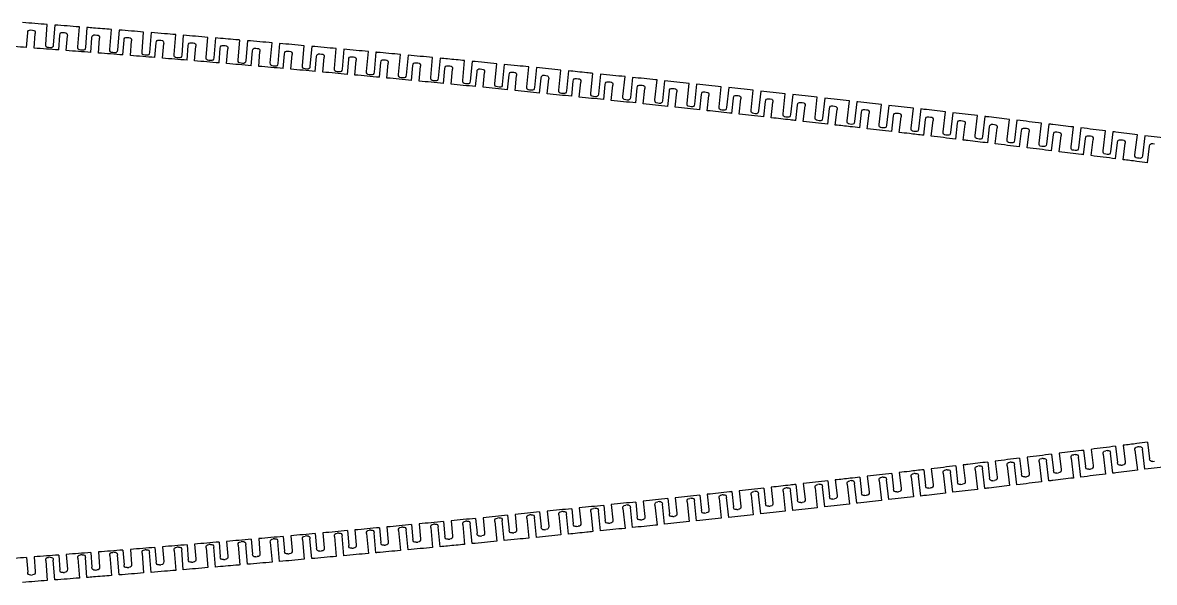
# Model space of a CAD drawing. Header units: millimetres. Extents: x 0 to 150, y -25 to 11.
# Drawn here: x 75.02 to 112.4, y -9.25 to 9.25 of the extents above; entities that cross this region are included whole.
import ezdxf

# ---------------------------------------------------------------- set-up
doc = ezdxf.new("R2010")
doc.units = ezdxf.units.MM

msp = doc.modelspace()

# ---------------------------------------------------------------- linework, layer by layer
at = {"color": 7, "linetype": 'Continuous', "lineweight": 25}
for p, q in [((75.292, 9.006), (75.342, 9.002)), ((75.781, 8.531), (75.831, 9.188)), ((76.08, 9.169), (76.031, 8.512)), ((76.842, 8.449), (76.892, 9.107)), ((77.142, 9.088), (77.091, 8.43)), ((77.902, 8.366), (77.954, 9.024)), ((78.203, 9.004), (78.151, 8.346)), ((75.15, 8.426), (75.185, 8.914)), ((75.399, 8.407), (75.435, 8.895)), ((76.21, 8.346), (76.246, 8.833)), ((76.354, 8.925), (76.403, 8.922)), ((76.459, 8.327), (76.496, 8.814)), ((77.27, 8.264), (77.307, 8.751)), ((77.415, 8.843), (77.465, 8.839)), ((77.519, 8.245), (77.557, 8.732)), ((78.33, 8.18), (78.368, 8.667)), ((78.476, 8.758), (78.526, 8.755)), ((78.579, 8.16), (78.617, 8.647)), ((78.962, 8.281), (79.015, 8.939)), ((79.264, 8.918), (79.212, 8.261)), ((79.537, 8.672), (79.587, 8.668)), ((80.023, 8.194), (80.076, 8.852)), ((80.326, 8.831), (80.272, 8.173)), ((81.081, 8.105), (81.136, 8.763)), ((81.385, 8.742), (81.33, 8.084)), ((82.141, 8.015), (82.197, 8.673)), ((82.446, 8.651), (82.39, 7.994)), ((75.924, 8.42), (75.874, 8.424)), ((76.984, 8.338), (76.934, 8.342)), ((78.044, 8.255), (77.994, 8.259)), ((79.39, 8.095), (79.429, 8.581)), ((79.639, 8.074), (79.678, 8.561)), ((80.45, 8.007), (80.49, 8.493)), ((80.597, 8.584), (80.647, 8.58)), ((80.699, 7.986), (80.739, 8.472)), ((81.508, 7.917), (81.548, 8.403)), ((81.656, 8.495), (81.706, 8.491)), ((81.757, 7.896), (81.798, 8.383)), ((82.567, 7.826), (82.609, 8.312)), ((82.717, 8.403), (82.767, 8.399)), ((82.816, 7.804), (82.858, 8.291)), ((83.2, 7.923), (83.258, 8.581)), ((83.507, 8.559), (83.449, 7.901)), ((83.777, 8.31), (83.827, 8.306)), ((84.26, 7.829), (84.318, 8.487)), ((84.567, 8.465), (84.509, 7.807)), ((85.319, 7.733), (85.379, 8.392)), ((85.628, 8.369), (85.568, 7.711)), ((86.379, 7.636), (86.439, 8.295)), ((86.688, 8.272), (86.628, 7.613)), ((79.104, 8.169), (79.054, 8.173)), ((80.164, 8.082), (80.114, 8.086)), ((81.222, 7.993), (81.172, 7.997)), ((82.282, 7.902), (82.232, 7.907)), ((83.627, 7.732), (83.669, 8.219)), ((83.876, 7.71), (83.918, 8.198)), ((84.686, 7.637), (84.729, 8.125)), ((84.837, 8.216), (84.887, 8.211)), ((84.935, 7.614), (84.978, 8.103)), ((85.745, 7.54), (85.789, 8.029)), ((85.897, 8.119), (85.947, 8.115)), ((85.994, 7.517), (86.038, 8.006)), ((86.804, 7.442), (86.848, 7.931)), ((86.957, 8.021), (87.007, 8.017)), ((87.053, 7.418), (87.097, 7.908)), ((87.438, 7.538), (87.499, 8.196)), ((87.748, 8.173), (87.687, 7.514)), ((88.017, 7.922), (88.067, 7.917)), ((88.497, 7.437), (88.559, 8.096)), ((88.808, 8.072), (88.746, 7.414)), ((89.556, 7.336), (89.619, 7.994)), ((89.868, 7.97), (89.805, 7.312)), ((90.615, 7.233), (90.679, 7.891)), ((90.927, 7.867), (90.863, 7.208)), ((83.341, 7.81), (83.291, 7.814)), ((84.401, 7.716), (84.351, 7.72)), ((85.46, 7.62), (85.41, 7.625)), ((86.519, 7.523), (86.469, 7.528)), ((87.863, 7.341), (87.908, 7.831)), ((88.111, 7.317), (88.157, 7.808)), ((88.921, 7.239), (88.968, 7.731)), ((89.077, 7.821), (89.126, 7.816)), ((89.17, 7.215), (89.216, 7.707)), ((89.98, 7.136), (90.027, 7.628)), ((90.136, 7.718), (90.186, 7.713)), ((90.228, 7.111), (90.276, 7.604)), ((91.038, 7.03), (91.086, 7.524)), ((91.195, 7.614), (91.245, 7.609)), ((91.287, 7.005), (91.335, 7.5)), ((91.673, 7.128), (91.738, 7.787)), ((91.987, 7.762), (91.922, 7.103)), ((92.254, 7.509), (92.304, 7.504)), ((92.732, 7.022), (92.798, 7.68)), ((93.046, 7.655), (92.98, 6.997)), ((93.79, 6.914), (93.857, 7.573)), ((94.106, 7.548), (94.039, 6.889)), ((87.578, 7.424), (87.528, 7.429)), ((88.637, 7.324), (88.587, 7.328)), ((89.696, 7.222), (89.646, 7.227)), ((90.754, 7.118), (90.704, 7.123)), ((92.096, 6.923), (92.145, 7.419)), ((92.345, 6.898), (92.394, 7.394)), ((93.154, 6.815), (93.204, 7.312)), ((93.313, 7.402), (93.363, 7.397)), ((93.403, 6.789), (93.453, 7.287)), ((94.212, 6.705), (94.263, 7.204)), ((94.372, 7.293), (94.422, 7.288)), ((94.461, 6.679), (94.511, 7.179)), ((94.848, 6.805), (94.916, 7.464)), ((95.165, 7.438), (95.097, 6.78)), ((95.431, 7.184), (95.481, 7.179)), ((95.906, 6.695), (95.975, 7.354)), ((96.224, 7.328), (96.155, 6.669)), ((96.964, 6.583), (97.034, 7.242)), ((97.282, 7.216), (97.213, 6.557)), ((98.022, 6.47), (98.092, 7.129)), ((91.813, 7.014), (91.763, 7.019)), ((92.871, 6.907), (92.821, 6.912)), ((93.929, 6.8), (93.88, 6.805)), ((95.27, 6.594), (95.321, 7.095)), ((95.519, 6.567), (95.57, 7.069)), ((96.328, 6.481), (96.38, 6.984)), ((96.49, 7.073), (96.539, 7.067)), ((96.576, 6.454), (96.628, 6.958)), ((97.385, 6.366), (97.438, 6.871)), ((97.548, 6.96), (97.598, 6.955)), ((97.633, 6.339), (97.687, 6.845)), ((98.341, 7.102), (98.271, 6.443)), ((98.442, 6.25), (98.496, 6.757)), ((98.606, 6.846), (98.656, 6.841)), ((98.691, 6.223), (98.745, 6.731)), ((99.08, 6.356), (99.151, 7.015)), ((99.4, 6.988), (99.329, 6.329)), ((99.665, 6.731), (99.714, 6.726)), ((100.138, 6.24), (100.209, 6.899)), ((100.458, 6.872), (100.386, 6.213)), ((101.195, 6.123), (101.268, 6.782)), ((101.516, 6.754), (101.443, 6.095)), ((94.987, 6.69), (94.938, 6.696)), ((96.045, 6.58), (95.996, 6.585)), ((97.103, 6.468), (97.053, 6.473)), ((98.161, 6.355), (98.111, 6.36)), ((99.5, 6.133), (99.554, 6.642)), ((99.748, 6.105), (99.803, 6.616)), ((100.557, 6.014), (100.612, 6.526)), ((100.723, 6.615), (100.772, 6.609)), ((100.805, 5.986), (100.861, 6.499)), ((101.613, 5.894), (101.67, 6.408)), ((101.781, 6.497), (101.83, 6.491)), ((101.862, 5.866), (101.919, 6.381)), ((102.252, 6.004), (102.326, 6.664)), ((102.574, 6.636), (102.501, 5.977)), ((102.838, 6.378), (102.888, 6.372)), ((103.309, 5.885), (103.384, 6.544)), ((103.632, 6.516), (103.558, 5.857)), ((104.366, 5.764), (104.442, 6.423)), ((104.69, 6.395), (104.615, 5.735)), ((99.218, 6.24), (99.169, 6.245)), ((100.276, 6.124), (100.226, 6.13)), ((101.333, 6.007), (101.283, 6.012)), ((102.67, 5.773), (102.728, 6.29)), ((102.918, 5.744), (102.976, 6.262)), ((103.727, 5.65), (103.785, 6.169)), ((103.896, 6.257), (103.946, 6.252)), ((103.975, 5.621), (104.034, 6.141)), ((104.783, 5.525), (104.843, 6.048)), ((104.953, 6.136), (105.003, 6.13)), ((105.031, 5.496), (105.091, 6.019)), ((105.423, 5.642), (105.499, 6.301)), ((105.748, 6.272), (105.672, 5.613)), ((106.011, 6.013), (106.06, 6.007)), ((106.48, 5.518), (106.557, 6.178)), ((106.805, 6.148), (106.728, 5.489)), ((107.537, 5.393), (107.614, 6.053)), ((107.862, 6.024), (107.785, 5.364)), ((102.39, 5.888), (102.34, 5.894)), ((103.447, 5.769), (103.397, 5.774)), ((104.504, 5.647), (104.454, 5.653)), ((105.839, 5.4), (105.9, 5.925)), ((106.087, 5.37), (106.148, 5.896)), ((106.895, 5.273), (106.957, 5.801)), ((107.068, 5.889), (107.117, 5.883)), ((107.144, 5.243), (107.205, 5.772)), ((107.951, 5.145), (108.014, 5.676)), ((108.125, 5.763), (108.174, 5.758)), ((108.199, 5.114), (108.262, 5.647)), ((108.593, 5.268), (108.671, 5.927)), ((108.92, 5.897), (108.841, 5.238)), ((109.182, 5.637), (109.231, 5.631)), ((109.649, 5.14), (109.728, 5.8)), ((109.977, 5.77), (109.897, 5.111)), ((110.705, 5.012), (110.785, 5.672)), ((111.034, 5.641), (110.954, 4.982)), ((105.561, 5.525), (105.511, 5.531)), ((106.617, 5.401), (106.568, 5.407)), ((107.674, 5.277), (107.624, 5.282)), ((109.007, 5.015), (109.071, 5.549)), ((109.255, 4.984), (109.319, 5.52)), ((110.063, 4.884), (110.127, 5.422)), ((110.238, 5.509), (110.288, 5.503)), ((110.311, 4.853), (110.375, 5.392)), ((111.118, 4.751), (111.184, 5.293)), ((111.295, 5.38), (111.345, 5.374)), ((111.366, 4.72), (111.432, 5.263)), ((111.761, 4.882), (111.842, 5.542)), ((112.09, 5.511), (112.01, 4.852)), ((112.351, 5.25), (112.401, 5.243)), ((108.73, 5.151), (108.68, 5.156)), ((109.786, 5.023), (109.737, 5.029)), ((110.842, 4.895), (110.793, 4.901)), ((112.173, 4.618), (112.24, 5.162)), ((111.898, 4.765), (111.849, 4.771)), ((110.311, -4.853), (110.375, -5.392)), ((111.118, -4.751), (111.184, -5.293)), ((111.366, -4.72), (111.432, -5.263)), ((111.898, -4.765), (111.849, -4.771)), ((112.09, -5.511), (112.01, -4.852)), ((112.173, -4.618), (112.24, -5.162)), ((107.951, -5.145), (108.014, -5.676)), ((108.199, -5.114), (108.262, -5.647)), ((108.73, -5.151), (108.68, -5.156)), ((109.007, -5.015), (109.071, -5.549)), ((109.255, -4.984), (109.319, -5.52)), ((109.649, -5.14), (109.728, -5.8)), ((109.786, -5.023), (109.737, -5.029)), ((109.977, -5.77), (109.897, -5.111)), ((110.063, -4.884), (110.127, -5.422)), ((110.705, -5.012), (110.785, -5.672)), ((110.842, -4.895), (110.793, -4.901)), ((111.034, -5.641), (110.954, -4.982)), ((111.761, -4.882), (111.842, -5.542)), ((104.783, -5.525), (104.843, -6.048)), ((105.031, -5.496), (105.091, -6.019)), ((105.561, -5.525), (105.511, -5.531)), ((105.839, -5.4), (105.9, -5.925)), ((106.087, -5.37), (106.148, -5.896)), ((106.48, -5.518), (106.557, -6.178)), ((106.617, -5.401), (106.568, -5.407)), ((106.805, -6.148), (106.728, -5.489)), ((106.895, -5.273), (106.957, -5.801)), ((107.144, -5.243), (107.205, -5.772)), ((107.537, -5.393), (107.614, -6.053)), ((107.674, -5.277), (107.624, -5.282)), ((107.862, -6.024), (107.785, -5.364)), ((108.593, -5.268), (108.671, -5.927)), ((108.92, -5.897), (108.841, -5.238)), ((110.238, -5.509), (110.288, -5.503)), ((111.295, -5.38), (111.345, -5.374)), ((112.351, -5.25), (112.401, -5.243)), ((101.613, -5.894), (101.67, -6.408)), ((101.862, -5.866), (101.919, -6.381)), ((102.39, -5.888), (102.34, -5.894)), ((102.574, -6.636), (102.501, -5.977)), ((102.67, -5.773), (102.728, -6.29)), ((102.918, -5.744), (102.976, -6.262)), ((103.309, -5.885), (103.384, -6.544)), ((103.447, -5.769), (103.397, -5.774)), ((103.632, -6.516), (103.558, -5.857)), ((103.727, -5.65), (103.785, -6.169)), ((103.975, -5.621), (104.034, -6.141)), ((104.366, -5.764), (104.442, -6.423)), ((104.504, -5.647), (104.454, -5.653)), ((104.69, -6.395), (104.615, -5.735)), ((105.423, -5.642), (105.499, -6.301)), ((105.748, -6.272), (105.672, -5.613)), ((107.068, -5.889), (107.117, -5.883)), ((108.125, -5.763), (108.174, -5.758)), ((109.182, -5.637), (109.231, -5.631)), ((97.633, -6.339), (97.687, -6.845)), ((98.161, -6.355), (98.111, -6.36)), ((98.442, -6.25), (98.496, -6.757)), ((98.691, -6.223), (98.745, -6.731)), ((99.218, -6.24), (99.169, -6.245)), ((99.4, -6.988), (99.329, -6.329)), ((99.5, -6.133), (99.554, -6.642)), ((99.748, -6.105), (99.803, -6.616)), ((100.138, -6.24), (100.209, -6.899)), ((100.276, -6.124), (100.226, -6.13)), ((100.458, -6.872), (100.386, -6.213)), ((100.557, -6.014), (100.612, -6.526)), ((100.805, -5.986), (100.861, -6.499)), ((101.195, -6.123), (101.268, -6.782)), ((101.333, -6.007), (101.283, -6.012)), ((101.516, -6.754), (101.443, -6.095)), ((102.252, -6.004), (102.326, -6.664)), ((103.896, -6.257), (103.946, -6.252)), ((104.953, -6.136), (105.003, -6.13)), ((106.011, -6.013), (106.06, -6.007)), ((94.212, -6.705), (94.263, -7.204)), ((94.461, -6.679), (94.511, -7.179)), ((94.987, -6.69), (94.938, -6.696)), ((95.27, -6.594), (95.321, -7.095)), ((95.519, -6.567), (95.57, -7.069)), ((95.906, -6.695), (95.975, -7.354)), ((96.045, -6.58), (95.996, -6.585)), ((96.224, -7.328), (96.155, -6.669)), ((96.328, -6.481), (96.38, -6.984)), ((96.576, -6.454), (96.628, -6.958)), ((96.964, -6.583), (97.034, -7.242)), ((97.103, -6.468), (97.053, -6.473)), ((97.282, -7.216), (97.213, -6.557)), ((97.385, -6.366), (97.438, -6.871)), ((98.022, -6.47), (98.092, -7.129)), ((98.341, -7.102), (98.271, -6.443)), ((99.08, -6.356), (99.151, -7.015)), ((99.665, -6.731), (99.714, -6.726)), ((100.723, -6.615), (100.772, -6.609)), ((101.781, -6.497), (101.83, -6.491)), ((102.838, -6.378), (102.888, -6.372)), ((91.038, -7.03), (91.086, -7.524)), ((91.287, -7.005), (91.335, -7.5)), ((91.813, -7.014), (91.763, -7.019)), ((92.096, -6.923), (92.145, -7.419)), ((92.345, -6.898), (92.394, -7.394)), ((92.732, -7.022), (92.798, -7.68)), ((92.871, -6.907), (92.821, -6.912)), ((93.046, -7.655), (92.98, -6.997)), ((93.154, -6.815), (93.204, -7.312)), ((93.403, -6.789), (93.453, -7.287)), ((93.79, -6.914), (93.857, -7.573)), ((93.929, -6.8), (93.88, -6.805)), ((94.106, -7.548), (94.039, -6.889)), ((94.848, -6.805), (94.916, -7.464)), ((95.165, -7.438), (95.097, -6.78)), ((96.49, -7.073), (96.539, -7.067)), ((97.548, -6.96), (97.598, -6.955)), ((98.606, -6.846), (98.656, -6.841)), ((86.804, -7.442), (86.848, -7.931)), ((87.053, -7.418), (87.097, -7.908)), ((87.578, -7.424), (87.528, -7.429)), ((87.863, -7.341), (87.908, -7.831)), ((88.111, -7.317), (88.157, -7.808)), ((88.497, -7.437), (88.559, -8.096)), ((88.637, -7.324), (88.587, -7.328)), ((88.808, -8.072), (88.746, -7.414)), ((88.921, -7.239), (88.968, -7.731)), ((89.17, -7.215), (89.216, -7.707)), ((89.556, -7.336), (89.619, -7.994)), ((89.696, -7.222), (89.646, -7.227)), ((89.868, -7.97), (89.805, -7.312)), ((89.98, -7.136), (90.027, -7.628)), ((90.228, -7.111), (90.276, -7.604)), ((90.615, -7.233), (90.679, -7.891)), ((90.754, -7.118), (90.704, -7.123)), ((90.927, -7.867), (90.863, -7.208)), ((91.673, -7.128), (91.738, -7.787)), ((91.987, -7.762), (91.922, -7.103)), ((93.313, -7.402), (93.363, -7.397)), ((94.372, -7.293), (94.422, -7.288)), ((95.431, -7.184), (95.481, -7.179)), ((82.567, -7.826), (82.609, -8.312)), ((82.816, -7.804), (82.858, -8.291)), ((83.341, -7.81), (83.291, -7.814)), ((83.627, -7.732), (83.669, -8.219)), ((83.876, -7.71), (83.918, -8.198)), ((84.26, -7.829), (84.318, -8.487)), ((84.401, -7.716), (84.351, -7.72)), ((84.567, -8.465), (84.509, -7.807)), ((84.686, -7.637), (84.729, -8.125)), ((84.935, -7.614), (84.978, -8.103)), ((85.319, -7.733), (85.379, -8.392)), ((85.46, -7.62), (85.41, -7.625)), ((85.628, -8.369), (85.568, -7.711)), ((85.745, -7.54), (85.789, -8.029)), ((85.994, -7.517), (86.038, -8.006)), ((86.379, -7.636), (86.439, -8.295)), ((86.519, -7.523), (86.469, -7.528)), ((86.688, -8.272), (86.628, -7.613)), ((87.438, -7.538), (87.499, -8.196)), ((87.748, -8.173), (87.687, -7.514)), ((89.077, -7.821), (89.126, -7.816)), ((90.136, -7.718), (90.186, -7.713)), ((91.195, -7.614), (91.245, -7.609)), ((92.254, -7.509), (92.304, -7.504)), ((78.33, -8.18), (78.368, -8.667)), ((78.579, -8.16), (78.617, -8.647)), ((79.104, -8.169), (79.054, -8.173)), ((79.39, -8.095), (79.429, -8.581)), ((79.639, -8.074), (79.678, -8.561)), ((80.023, -8.194), (80.076, -8.852)), ((80.164, -8.082), (80.114, -8.086)), ((80.326, -8.831), (80.272, -8.173)), ((80.45, -8.007), (80.49, -8.493)), ((80.699, -7.986), (80.739, -8.472)), ((81.081, -8.105), (81.136, -8.763)), ((81.222, -7.993), (81.172, -7.997)), ((81.385, -8.742), (81.33, -8.084)), ((81.508, -7.917), (81.548, -8.403)), ((81.757, -7.896), (81.798, -8.383)), ((82.141, -8.015), (82.197, -8.673)), ((82.282, -7.902), (82.232, -7.907)), ((82.446, -8.651), (82.39, -7.994)), ((83.2, -7.923), (83.258, -8.581)), ((83.507, -8.559), (83.449, -7.901)), ((84.837, -8.216), (84.887, -8.211)), ((85.897, -8.119), (85.947, -8.115)), ((86.957, -8.021), (87.007, -8.017)), ((88.017, -7.922), (88.067, -7.917)), ((75.15, -8.426), (75.185, -8.914)), ((75.399, -8.407), (75.435, -8.895)), ((75.781, -8.531), (75.831, -9.188)), ((75.924, -8.42), (75.874, -8.424)), ((76.08, -9.169), (76.031, -8.512)), ((76.21, -8.346), (76.246, -8.833)), ((76.459, -8.327), (76.496, -8.814)), ((76.842, -8.449), (76.892, -9.107)), ((76.984, -8.338), (76.934, -8.342)), ((77.142, -9.088), (77.091, -8.43)), ((77.27, -8.264), (77.307, -8.751)), ((77.519, -8.245), (77.557, -8.732)), ((77.902, -8.366), (77.954, -9.024)), ((78.044, -8.255), (77.994, -8.259)), ((78.203, -9.004), (78.151, -8.346)), ((78.962, -8.281), (79.015, -8.939)), ((79.264, -8.918), (79.212, -8.261)), ((80.597, -8.584), (80.647, -8.58)), ((81.656, -8.495), (81.706, -8.491)), ((82.717, -8.403), (82.767, -8.399)), ((83.777, -8.31), (83.827, -8.306)), ((76.354, -8.925), (76.403, -8.922)), ((77.415, -8.843), (77.465, -8.839)), ((78.476, -8.758), (78.526, -8.755)), ((79.537, -8.672), (79.587, -8.668)), ((75.292, -9.006), (75.342, -9.002))]:
    msp.add_line(p, q, dxfattribs=at)
for points in [[(75.831, 9.188), (75.56, 9.209), (75.289, 9.229), (75.018, 9.249)], [(75.185, 8.914), (75.191, 8.988), (75.218, 9.012), (75.292, 9.006)], [(75.342, 9.002), (75.417, 8.997), (75.44, 8.97), (75.435, 8.895)], [(76.892, 9.107), (76.622, 9.128), (76.351, 9.149), (76.08, 9.169)], [(79.015, 8.939), (78.745, 8.96), (78.474, 8.982), (78.203, 9.004)], [(76.246, 8.833), (76.252, 8.908), (76.279, 8.931), (76.354, 8.925)], [(76.403, 8.922), (76.478, 8.916), (76.501, 8.889), (76.496, 8.814)], [(77.307, 8.751), (77.313, 8.825), (77.34, 8.849), (77.415, 8.843)], [(77.465, 8.839), (77.539, 8.833), (77.562, 8.806), (77.557, 8.732)], [(78.368, 8.667), (78.374, 8.741), (78.401, 8.764), (78.476, 8.758)], [(78.526, 8.755), (78.6, 8.749), (78.623, 8.722), (78.617, 8.647)], [(79.429, 8.581), (79.435, 8.655), (79.462, 8.678), (79.537, 8.672)], [(79.587, 8.668), (79.661, 8.662), (79.684, 8.635), (79.678, 8.561)], [(81.136, 8.763), (80.866, 8.786), (80.596, 8.809), (80.326, 8.831)], [(83.258, 8.581), (82.987, 8.604), (82.716, 8.628), (82.446, 8.651)], [(75.15, 8.426), (74.879, 8.446), (74.609, 8.466), (74.338, 8.485)], [(76.21, 8.346), (75.939, 8.367), (75.669, 8.387), (75.399, 8.407)], [(75.874, 8.424), (75.799, 8.429), (75.776, 8.456), (75.781, 8.531)], [(76.031, 8.512), (76.025, 8.438), (75.998, 8.414), (75.924, 8.42)], [(77.27, 8.264), (77, 8.285), (76.729, 8.306), (76.459, 8.327)], [(76.934, 8.342), (76.86, 8.348), (76.836, 8.375), (76.842, 8.449)], [(77.091, 8.43), (77.085, 8.356), (77.058, 8.333), (76.984, 8.338)], [(78.33, 8.18), (78.06, 8.202), (77.789, 8.223), (77.519, 8.245)], [(77.994, 8.259), (77.92, 8.264), (77.896, 8.291), (77.902, 8.366)], [(78.151, 8.346), (78.146, 8.272), (78.119, 8.249), (78.044, 8.255)], [(79.054, 8.173), (78.98, 8.179), (78.956, 8.206), (78.962, 8.281)], [(79.212, 8.261), (79.206, 8.186), (79.179, 8.163), (79.104, 8.169)], [(80.49, 8.493), (80.496, 8.567), (80.523, 8.59), (80.597, 8.584)], [(80.647, 8.58), (80.722, 8.574), (80.745, 8.547), (80.739, 8.472)], [(81.548, 8.403), (81.555, 8.478), (81.582, 8.501), (81.656, 8.495)], [(81.706, 8.491), (81.781, 8.484), (81.804, 8.457), (81.798, 8.383)], [(82.609, 8.312), (82.615, 8.387), (82.642, 8.41), (82.717, 8.403)], [(82.767, 8.399), (82.841, 8.393), (82.864, 8.366), (82.858, 8.291)], [(84.318, 8.487), (84.048, 8.511), (83.777, 8.535), (83.507, 8.559)], [(83.669, 8.219), (83.675, 8.294), (83.703, 8.317), (83.777, 8.31)], [(83.827, 8.306), (83.901, 8.299), (83.924, 8.272), (83.918, 8.198)], [(85.379, 8.392), (85.108, 8.416), (84.838, 8.44), (84.567, 8.465)], [(86.439, 8.295), (86.168, 8.319), (85.898, 8.344), (85.628, 8.369)], [(79.39, 8.095), (79.12, 8.117), (78.849, 8.139), (78.579, 8.16)], [(80.45, 8.007), (80.18, 8.029), (79.909, 8.052), (79.639, 8.074)], [(80.114, 8.086), (80.04, 8.092), (80.016, 8.119), (80.023, 8.194)], [(80.272, 8.173), (80.266, 8.099), (80.238, 8.076), (80.164, 8.082)], [(81.508, 7.917), (81.238, 7.94), (80.968, 7.963), (80.699, 7.986)], [(81.172, 7.997), (81.098, 8.004), (81.075, 8.031), (81.081, 8.105)], [(81.33, 8.084), (81.324, 8.01), (81.297, 7.987), (81.222, 7.993)], [(82.567, 7.826), (82.297, 7.849), (82.027, 7.873), (81.757, 7.896)], [(82.232, 7.907), (82.157, 7.913), (82.134, 7.94), (82.141, 8.015)], [(82.39, 7.994), (82.383, 7.919), (82.356, 7.896), (82.282, 7.902)], [(83.291, 7.814), (83.217, 7.821), (83.194, 7.848), (83.2, 7.923)], [(83.449, 7.901), (83.443, 7.827), (83.416, 7.804), (83.341, 7.81)], [(84.729, 8.125), (84.735, 8.199), (84.763, 8.222), (84.837, 8.216)], [(84.887, 8.211), (84.961, 8.205), (84.984, 8.177), (84.978, 8.103)], [(85.789, 8.029), (85.795, 8.103), (85.823, 8.126), (85.897, 8.119)], [(85.947, 8.115), (86.021, 8.108), (86.044, 8.081), (86.038, 8.006)], [(86.848, 7.931), (86.855, 8.005), (86.883, 8.028), (86.957, 8.021)], [(87.007, 8.017), (87.081, 8.01), (87.104, 7.983), (87.097, 7.908)], [(88.559, 8.096), (88.289, 8.122), (88.018, 8.147), (87.748, 8.173)], [(87.908, 7.831), (87.915, 7.906), (87.942, 7.929), (88.017, 7.922)], [(88.067, 7.917), (88.141, 7.91), (88.164, 7.883), (88.157, 7.808)], [(90.679, 7.891), (90.408, 7.918), (90.138, 7.944), (89.868, 7.97)], [(83.627, 7.732), (83.356, 7.756), (83.086, 7.78), (82.816, 7.804)], [(84.686, 7.637), (84.416, 7.662), (84.146, 7.686), (83.876, 7.71)], [(84.351, 7.72), (84.276, 7.727), (84.253, 7.754), (84.26, 7.829)], [(84.509, 7.807), (84.502, 7.732), (84.475, 7.709), (84.401, 7.716)], [(85.745, 7.54), (85.475, 7.565), (85.205, 7.59), (84.935, 7.614)], [(85.41, 7.625), (85.336, 7.631), (85.313, 7.659), (85.319, 7.733)], [(85.568, 7.711), (85.562, 7.637), (85.534, 7.614), (85.46, 7.62)], [(86.804, 7.442), (86.534, 7.467), (86.264, 7.492), (85.994, 7.517)], [(86.469, 7.528), (86.395, 7.534), (86.372, 7.562), (86.379, 7.636)], [(86.628, 7.613), (86.621, 7.539), (86.593, 7.516), (86.519, 7.523)], [(87.528, 7.429), (87.454, 7.436), (87.431, 7.463), (87.438, 7.538)], [(87.687, 7.514), (87.68, 7.44), (87.653, 7.417), (87.578, 7.424)], [(88.968, 7.731), (88.975, 7.805), (89.002, 7.828), (89.077, 7.821)], [(89.126, 7.816), (89.201, 7.809), (89.223, 7.782), (89.216, 7.707)], [(90.027, 7.628), (90.034, 7.703), (90.061, 7.725), (90.136, 7.718)], [(90.186, 7.713), (90.26, 7.706), (90.283, 7.679), (90.276, 7.604)], [(91.086, 7.524), (91.093, 7.599), (91.121, 7.621), (91.195, 7.614)], [(91.245, 7.609), (91.319, 7.602), (91.342, 7.575), (91.335, 7.5)], [(92.798, 7.68), (92.527, 7.708), (92.257, 7.735), (91.987, 7.762)], [(92.145, 7.419), (92.152, 7.493), (92.18, 7.516), (92.254, 7.509)], [(92.304, 7.504), (92.378, 7.496), (92.401, 7.469), (92.394, 7.394)], [(94.916, 7.464), (94.646, 7.492), (94.376, 7.52), (94.106, 7.548)], [(87.863, 7.341), (87.593, 7.367), (87.323, 7.393), (87.053, 7.418)], [(88.921, 7.239), (88.651, 7.265), (88.381, 7.291), (88.111, 7.317)], [(88.587, 7.328), (88.513, 7.335), (88.49, 7.363), (88.497, 7.437)], [(88.746, 7.414), (88.739, 7.34), (88.711, 7.317), (88.637, 7.324)], [(89.98, 7.136), (89.71, 7.162), (89.44, 7.189), (89.17, 7.215)], [(89.646, 7.227), (89.571, 7.234), (89.549, 7.261), (89.556, 7.336)], [(89.805, 7.312), (89.798, 7.238), (89.77, 7.215), (89.696, 7.222)], [(91.038, 7.03), (90.768, 7.057), (90.498, 7.084), (90.228, 7.111)], [(90.704, 7.123), (90.63, 7.131), (90.607, 7.158), (90.615, 7.233)], [(90.863, 7.208), (90.856, 7.134), (90.829, 7.111), (90.754, 7.118)], [(91.763, 7.019), (91.689, 7.026), (91.666, 7.053), (91.673, 7.128)], [(91.922, 7.103), (91.915, 7.029), (91.887, 7.006), (91.813, 7.014)], [(93.204, 7.312), (93.211, 7.386), (93.239, 7.409), (93.313, 7.402)], [(93.363, 7.397), (93.437, 7.389), (93.46, 7.362), (93.453, 7.287)], [(94.263, 7.204), (94.27, 7.278), (94.298, 7.301), (94.372, 7.293)], [(94.422, 7.288), (94.496, 7.281), (94.519, 7.253), (94.511, 7.179)], [(95.321, 7.095), (95.329, 7.169), (95.357, 7.191), (95.431, 7.184)], [(95.481, 7.179), (95.555, 7.171), (95.578, 7.143), (95.57, 7.069)], [(97.034, 7.242), (96.764, 7.271), (96.494, 7.299), (96.224, 7.328)], [(98.092, 7.129), (97.822, 7.158), (97.552, 7.187), (97.282, 7.216)], [(92.096, 6.923), (91.826, 6.951), (91.557, 6.978), (91.287, 7.005)], [(93.154, 6.815), (92.884, 6.843), (92.615, 6.871), (92.345, 6.898)], [(92.821, 6.912), (92.747, 6.92), (92.724, 6.947), (92.732, 7.022)], [(92.98, 6.997), (92.973, 6.923), (92.945, 6.9), (92.871, 6.907)], [(94.212, 6.705), (93.942, 6.733), (93.673, 6.761), (93.403, 6.789)], [(93.88, 6.805), (93.805, 6.812), (93.783, 6.84), (93.79, 6.914)], [(94.039, 6.889), (94.031, 6.815), (94.004, 6.792), (93.929, 6.8)], [(94.938, 6.696), (94.863, 6.703), (94.841, 6.731), (94.848, 6.805)], [(95.097, 6.78), (95.089, 6.705), (95.062, 6.683), (94.987, 6.69)], [(96.38, 6.984), (96.388, 7.058), (96.415, 7.08), (96.49, 7.073)], [(96.539, 7.067), (96.614, 7.06), (96.636, 7.032), (96.628, 6.958)], [(97.438, 6.871), (97.446, 6.945), (97.474, 6.968), (97.548, 6.96)], [(97.598, 6.955), (97.672, 6.947), (97.695, 6.919), (97.687, 6.845)], [(99.151, 7.015), (98.881, 7.044), (98.611, 7.073), (98.341, 7.102)], [(98.496, 6.757), (98.504, 6.832), (98.532, 6.854), (98.606, 6.846)], [(98.656, 6.841), (98.73, 6.833), (98.753, 6.805), (98.745, 6.731)], [(100.209, 6.899), (99.939, 6.929), (99.67, 6.958), (99.4, 6.988)], [(99.554, 6.642), (99.562, 6.717), (99.59, 6.739), (99.665, 6.731)], [(101.268, 6.782), (100.998, 6.812), (100.728, 6.842), (100.458, 6.872)], [(102.326, 6.664), (102.056, 6.694), (101.786, 6.724), (101.516, 6.754)], [(95.27, 6.594), (95, 6.622), (94.731, 6.651), (94.461, 6.679)], [(96.328, 6.481), (96.058, 6.51), (95.788, 6.538), (95.519, 6.567)], [(95.996, 6.585), (95.921, 6.593), (95.899, 6.62), (95.906, 6.695)], [(96.155, 6.669), (96.147, 6.595), (96.12, 6.572), (96.045, 6.58)], [(97.385, 6.366), (97.115, 6.396), (96.846, 6.425), (96.576, 6.454)], [(97.053, 6.473), (96.979, 6.481), (96.957, 6.509), (96.964, 6.583)], [(97.213, 6.557), (97.205, 6.483), (97.177, 6.46), (97.103, 6.468)], [(98.111, 6.36), (98.037, 6.368), (98.014, 6.396), (98.022, 6.47)], [(98.271, 6.443), (98.263, 6.369), (98.235, 6.347), (98.161, 6.355)], [(99.169, 6.245), (99.094, 6.253), (99.072, 6.281), (99.08, 6.356)], [(99.714, 6.726), (99.789, 6.718), (99.811, 6.69), (99.803, 6.616)], [(100.612, 6.526), (100.62, 6.6), (100.648, 6.623), (100.723, 6.615)], [(100.772, 6.609), (100.847, 6.601), (100.869, 6.573), (100.861, 6.499)], [(101.67, 6.408), (101.678, 6.483), (101.706, 6.505), (101.781, 6.497)], [(101.83, 6.491), (101.904, 6.483), (101.927, 6.455), (101.919, 6.381)], [(102.728, 6.29), (102.736, 6.364), (102.764, 6.386), (102.838, 6.378)], [(102.888, 6.372), (102.962, 6.364), (102.985, 6.336), (102.976, 6.262)], [(104.442, 6.423), (104.172, 6.454), (103.902, 6.485), (103.632, 6.516)], [(99.5, 6.133), (99.23, 6.163), (98.96, 6.193), (98.691, 6.223)], [(99.329, 6.329), (99.321, 6.255), (99.293, 6.232), (99.218, 6.24)], [(100.226, 6.13), (100.152, 6.138), (100.129, 6.165), (100.138, 6.24)], [(100.386, 6.213), (100.378, 6.139), (100.35, 6.116), (100.276, 6.124)], [(101.613, 5.894), (101.344, 5.925), (101.074, 5.956), (100.805, 5.986)], [(101.283, 6.012), (101.209, 6.021), (101.187, 6.048), (101.195, 6.123)], [(101.443, 6.095), (101.435, 6.021), (101.407, 5.999), (101.333, 6.007)], [(102.34, 5.894), (102.266, 5.902), (102.244, 5.93), (102.252, 6.004)], [(103.785, 6.169), (103.794, 6.243), (103.821, 6.266), (103.896, 6.257)], [(103.946, 6.252), (104.02, 6.243), (104.042, 6.216), (104.034, 6.141)], [(104.843, 6.048), (104.851, 6.122), (104.879, 6.144), (104.953, 6.136)], [(105.003, 6.13), (105.077, 6.122), (105.099, 6.094), (105.091, 6.019)], [(106.557, 6.178), (106.287, 6.209), (106.017, 6.241), (105.748, 6.272)], [(105.9, 5.925), (105.908, 5.999), (105.936, 6.021), (106.011, 6.013)], [(106.06, 6.007), (106.134, 5.999), (106.157, 5.971), (106.148, 5.896)], [(108.671, 5.927), (108.402, 5.959), (108.132, 5.992), (107.862, 6.024)], [(102.501, 5.977), (102.492, 5.903), (102.465, 5.88), (102.39, 5.888)], [(103.727, 5.65), (103.457, 5.681), (103.188, 5.713), (102.918, 5.744)], [(103.397, 5.774), (103.323, 5.783), (103.301, 5.81), (103.309, 5.885)], [(103.558, 5.857), (103.549, 5.783), (103.522, 5.76), (103.447, 5.769)], [(104.454, 5.653), (104.38, 5.662), (104.358, 5.689), (104.366, 5.764)], [(104.615, 5.735), (104.606, 5.661), (104.578, 5.639), (104.504, 5.647)], [(105.511, 5.531), (105.437, 5.539), (105.415, 5.567), (105.423, 5.642)], [(105.672, 5.613), (105.663, 5.539), (105.635, 5.517), (105.561, 5.525)], [(106.957, 5.801), (106.966, 5.875), (106.993, 5.897), (107.068, 5.889)], [(107.117, 5.883), (107.192, 5.874), (107.214, 5.846), (107.205, 5.772)], [(108.014, 5.676), (108.023, 5.75), (108.05, 5.772), (108.125, 5.763)], [(108.174, 5.758), (108.249, 5.749), (108.271, 5.721), (108.262, 5.647)], [(109.071, 5.549), (109.079, 5.623), (109.107, 5.646), (109.182, 5.637)], [(109.231, 5.631), (109.305, 5.622), (109.328, 5.594), (109.319, 5.52)], [(110.785, 5.672), (110.516, 5.705), (110.246, 5.737), (109.977, 5.77)], [(105.839, 5.4), (105.57, 5.432), (105.301, 5.464), (105.031, 5.496)], [(106.568, 5.407), (106.494, 5.416), (106.471, 5.444), (106.48, 5.518)], [(106.728, 5.489), (106.72, 5.415), (106.692, 5.393), (106.617, 5.401)], [(107.951, 5.145), (107.682, 5.177), (107.413, 5.21), (107.144, 5.243)], [(107.624, 5.282), (107.55, 5.291), (107.528, 5.319), (107.537, 5.393)], [(107.785, 5.364), (107.776, 5.29), (107.748, 5.268), (107.674, 5.277)], [(108.68, 5.156), (108.606, 5.165), (108.584, 5.193), (108.593, 5.268)], [(108.841, 5.238), (108.832, 5.164), (108.804, 5.142), (108.73, 5.151)], [(110.127, 5.422), (110.136, 5.496), (110.164, 5.518), (110.238, 5.509)], [(110.288, 5.503), (110.362, 5.494), (110.384, 5.466), (110.375, 5.392)], [(111.184, 5.293), (111.193, 5.367), (111.221, 5.389), (111.295, 5.38)], [(111.345, 5.374), (111.419, 5.365), (111.441, 5.337), (111.432, 5.263)], [(112.899, 5.411), (112.629, 5.445), (112.36, 5.478), (112.09, 5.511)], [(112.24, 5.162), (112.249, 5.237), (112.277, 5.259), (112.351, 5.25)], [(109.007, 5.015), (108.738, 5.048), (108.469, 5.081), (108.199, 5.114)], [(109.737, 5.029), (109.663, 5.038), (109.64, 5.066), (109.649, 5.14)], [(109.897, 5.111), (109.889, 5.036), (109.861, 5.014), (109.786, 5.023)], [(110.793, 4.901), (110.719, 4.91), (110.696, 4.938), (110.705, 5.012)], [(110.954, 4.982), (110.945, 4.908), (110.917, 4.886), (110.842, 4.895)], [(111.849, 4.771), (111.774, 4.78), (111.752, 4.808), (111.761, 4.882)], [(111.118, 4.751), (110.849, 4.785), (110.58, 4.819), (110.311, 4.853)], [(112.01, 4.852), (112, 4.778), (111.972, 4.756), (111.898, 4.765)], [(111.118, -4.751), (110.849, -4.785), (110.58, -4.819), (110.311, -4.853)], [(111.761, -4.882), (111.752, -4.808), (111.774, -4.78), (111.849, -4.771)], [(111.898, -4.765), (111.972, -4.756), (112, -4.778), (112.01, -4.852)], [(107.951, -5.145), (107.682, -5.177), (107.413, -5.21), (107.144, -5.243)], [(109.007, -5.015), (108.738, -5.048), (108.469, -5.081), (108.199, -5.114)], [(108.593, -5.268), (108.584, -5.193), (108.606, -5.165), (108.68, -5.156)], [(108.73, -5.151), (108.804, -5.142), (108.832, -5.164), (108.841, -5.238)], [(109.649, -5.14), (109.64, -5.066), (109.662, -5.038), (109.737, -5.029)], [(109.786, -5.023), (109.86, -5.014), (109.889, -5.036), (109.897, -5.111)], [(110.705, -5.012), (110.696, -4.938), (110.718, -4.91), (110.793, -4.901)], [(110.842, -4.895), (110.916, -4.886), (110.945, -4.908), (110.954, -4.982)], [(112.351, -5.25), (112.277, -5.259), (112.249, -5.237), (112.24, -5.162)], [(105.839, -5.4), (105.57, -5.432), (105.301, -5.464), (105.031, -5.496)], [(105.423, -5.642), (105.415, -5.567), (105.437, -5.539), (105.511, -5.531)], [(105.561, -5.525), (105.635, -5.517), (105.663, -5.539), (105.672, -5.613)], [(106.48, -5.518), (106.471, -5.444), (106.493, -5.416), (106.568, -5.407)], [(106.617, -5.401), (106.691, -5.393), (106.72, -5.415), (106.728, -5.489)], [(107.537, -5.393), (107.528, -5.319), (107.55, -5.291), (107.624, -5.282)], [(107.674, -5.277), (107.748, -5.268), (107.776, -5.29), (107.785, -5.364)], [(109.182, -5.637), (109.108, -5.646), (109.079, -5.624), (109.071, -5.549)], [(109.319, -5.52), (109.328, -5.594), (109.306, -5.622), (109.231, -5.631)], [(110.238, -5.509), (110.164, -5.518), (110.136, -5.496), (110.127, -5.422)], [(110.375, -5.392), (110.384, -5.466), (110.362, -5.494), (110.288, -5.503)], [(111.295, -5.38), (111.221, -5.389), (111.193, -5.367), (111.184, -5.293)], [(111.432, -5.263), (111.441, -5.337), (111.419, -5.365), (111.345, -5.374)], [(112.899, -5.411), (112.629, -5.445), (112.36, -5.478), (112.09, -5.511)], [(101.613, -5.894), (101.344, -5.925), (101.074, -5.956), (100.805, -5.986)], [(102.252, -6.004), (102.244, -5.93), (102.266, -5.902), (102.34, -5.894)], [(102.39, -5.888), (102.464, -5.88), (102.492, -5.902), (102.501, -5.977)], [(103.727, -5.65), (103.457, -5.681), (103.188, -5.713), (102.918, -5.744)], [(103.309, -5.885), (103.301, -5.811), (103.323, -5.783), (103.397, -5.774)], [(103.447, -5.769), (103.521, -5.76), (103.549, -5.782), (103.558, -5.857)], [(104.366, -5.764), (104.358, -5.69), (104.38, -5.662), (104.454, -5.653)], [(104.504, -5.647), (104.578, -5.639), (104.606, -5.661), (104.615, -5.735)], [(106.011, -6.013), (105.936, -6.021), (105.908, -5.999), (105.9, -5.925)], [(106.148, -5.896), (106.157, -5.971), (106.135, -5.999), (106.06, -6.007)], [(107.068, -5.889), (106.994, -5.897), (106.966, -5.875), (106.957, -5.801)], [(107.205, -5.772), (107.214, -5.846), (107.192, -5.874), (107.117, -5.883)], [(108.671, -5.927), (108.402, -5.959), (108.132, -5.992), (107.862, -6.024)], [(108.125, -5.763), (108.051, -5.772), (108.023, -5.75), (108.014, -5.676)], [(108.262, -5.647), (108.271, -5.721), (108.249, -5.749), (108.174, -5.758)], [(110.785, -5.672), (110.516, -5.705), (110.246, -5.737), (109.977, -5.77)], [(98.161, -6.355), (98.235, -6.347), (98.263, -6.369), (98.271, -6.443)], [(99.5, -6.133), (99.23, -6.163), (98.96, -6.193), (98.691, -6.223)], [(99.08, -6.356), (99.072, -6.281), (99.094, -6.253), (99.169, -6.245)], [(99.218, -6.24), (99.293, -6.232), (99.32, -6.254), (99.329, -6.329)], [(100.138, -6.24), (100.129, -6.166), (100.152, -6.138), (100.226, -6.13)], [(100.276, -6.124), (100.35, -6.116), (100.378, -6.138), (100.386, -6.213)], [(101.195, -6.123), (101.187, -6.049), (101.209, -6.021), (101.283, -6.012)], [(101.333, -6.007), (101.407, -5.999), (101.435, -6.021), (101.443, -6.095)], [(102.838, -6.378), (102.764, -6.386), (102.736, -6.364), (102.728, -6.29)], [(102.976, -6.262), (102.985, -6.336), (102.962, -6.364), (102.888, -6.372)], [(103.896, -6.257), (103.822, -6.266), (103.794, -6.244), (103.785, -6.169)], [(104.034, -6.141), (104.042, -6.215), (104.02, -6.243), (103.946, -6.252)], [(104.953, -6.136), (104.879, -6.144), (104.851, -6.122), (104.843, -6.048)], [(105.091, -6.019), (105.099, -6.094), (105.077, -6.122), (105.003, -6.13)], [(106.557, -6.178), (106.287, -6.209), (106.017, -6.241), (105.748, -6.272)], [(94.212, -6.705), (93.942, -6.733), (93.673, -6.761), (93.403, -6.789)], [(95.27, -6.594), (95, -6.622), (94.731, -6.651), (94.461, -6.679)], [(94.848, -6.805), (94.841, -6.731), (94.863, -6.703), (94.938, -6.696)], [(94.987, -6.69), (95.062, -6.683), (95.089, -6.705), (95.097, -6.78)], [(96.328, -6.481), (96.058, -6.51), (95.788, -6.538), (95.519, -6.567)], [(95.906, -6.695), (95.899, -6.621), (95.921, -6.593), (95.996, -6.585)], [(96.045, -6.58), (96.119, -6.572), (96.147, -6.595), (96.155, -6.669)], [(97.385, -6.366), (97.115, -6.396), (96.846, -6.425), (96.576, -6.454)], [(96.964, -6.583), (96.957, -6.509), (96.979, -6.481), (97.053, -6.473)], [(97.103, -6.468), (97.177, -6.46), (97.205, -6.482), (97.213, -6.557)], [(98.022, -6.47), (98.014, -6.396), (98.037, -6.368), (98.111, -6.36)], [(99.665, -6.731), (99.59, -6.739), (99.562, -6.717), (99.554, -6.642)], [(99.803, -6.616), (99.811, -6.69), (99.789, -6.718), (99.714, -6.726)], [(100.723, -6.615), (100.648, -6.623), (100.62, -6.601), (100.612, -6.526)], [(100.861, -6.499), (100.869, -6.573), (100.847, -6.601), (100.772, -6.609)], [(102.326, -6.664), (102.056, -6.694), (101.786, -6.724), (101.516, -6.754)], [(101.781, -6.497), (101.706, -6.505), (101.678, -6.483), (101.67, -6.408)], [(101.919, -6.381), (101.927, -6.455), (101.905, -6.483), (101.83, -6.491)], [(104.442, -6.423), (104.172, -6.454), (103.902, -6.485), (103.632, -6.516)], [(91.038, -7.03), (90.768, -7.057), (90.498, -7.084), (90.228, -7.111)], [(92.096, -6.923), (91.826, -6.951), (91.557, -6.978), (91.287, -7.005)], [(91.673, -7.128), (91.666, -7.054), (91.688, -7.026), (91.763, -7.019)], [(91.813, -7.014), (91.887, -7.006), (91.915, -7.029), (91.922, -7.103)], [(93.154, -6.815), (92.884, -6.843), (92.615, -6.871), (92.345, -6.898)], [(92.732, -7.022), (92.724, -6.947), (92.747, -6.92), (92.821, -6.912)], [(92.871, -6.907), (92.945, -6.9), (92.973, -6.922), (92.98, -6.997)], [(93.79, -6.914), (93.783, -6.84), (93.805, -6.812), (93.88, -6.805)], [(93.929, -6.8), (94.004, -6.792), (94.031, -6.814), (94.039, -6.889)], [(95.431, -7.184), (95.357, -7.191), (95.329, -7.169), (95.321, -7.095)], [(95.57, -7.069), (95.578, -7.143), (95.555, -7.171), (95.481, -7.179)], [(96.49, -7.073), (96.415, -7.08), (96.388, -7.058), (96.38, -6.984)], [(96.628, -6.958), (96.636, -7.032), (96.614, -7.06), (96.539, -7.067)], [(97.548, -6.96), (97.474, -6.968), (97.446, -6.946), (97.438, -6.871)], [(97.687, -6.845), (97.695, -6.919), (97.672, -6.947), (97.598, -6.955)], [(99.151, -7.015), (98.881, -7.044), (98.611, -7.073), (98.341, -7.102)], [(98.606, -6.846), (98.532, -6.854), (98.504, -6.832), (98.496, -6.757)], [(98.745, -6.731), (98.753, -6.805), (98.731, -6.833), (98.656, -6.841)], [(100.209, -6.899), (99.939, -6.929), (99.67, -6.958), (99.4, -6.988)], [(101.268, -6.782), (100.998, -6.812), (100.728, -6.842), (100.458, -6.872)], [(86.804, -7.442), (86.534, -7.467), (86.264, -7.492), (85.994, -7.517)], [(87.863, -7.341), (87.593, -7.367), (87.323, -7.393), (87.053, -7.418)], [(87.438, -7.538), (87.431, -7.463), (87.454, -7.436), (87.528, -7.429)], [(87.578, -7.424), (87.652, -7.417), (87.68, -7.44), (87.687, -7.514)], [(88.921, -7.239), (88.651, -7.265), (88.381, -7.291), (88.111, -7.317)], [(88.497, -7.437), (88.49, -7.363), (88.513, -7.336), (88.587, -7.328)], [(88.637, -7.324), (88.711, -7.317), (88.739, -7.339), (88.746, -7.414)], [(89.98, -7.136), (89.71, -7.162), (89.44, -7.189), (89.17, -7.215)], [(89.556, -7.336), (89.549, -7.261), (89.571, -7.234), (89.646, -7.227)], [(89.696, -7.222), (89.77, -7.215), (89.798, -7.237), (89.805, -7.312)], [(90.615, -7.233), (90.607, -7.158), (90.63, -7.131), (90.704, -7.123)], [(90.754, -7.118), (90.828, -7.111), (90.856, -7.134), (90.863, -7.208)], [(92.254, -7.509), (92.18, -7.516), (92.152, -7.494), (92.145, -7.419)], [(92.394, -7.394), (92.401, -7.469), (92.379, -7.496), (92.304, -7.504)], [(93.313, -7.402), (93.239, -7.409), (93.211, -7.387), (93.204, -7.312)], [(93.453, -7.287), (93.46, -7.362), (93.438, -7.389), (93.363, -7.397)], [(94.916, -7.464), (94.646, -7.492), (94.376, -7.52), (94.106, -7.548)], [(94.372, -7.293), (94.298, -7.301), (94.27, -7.279), (94.263, -7.204)], [(94.511, -7.179), (94.519, -7.253), (94.497, -7.281), (94.422, -7.288)], [(97.034, -7.242), (96.764, -7.271), (96.494, -7.299), (96.224, -7.328)], [(98.092, -7.129), (97.822, -7.158), (97.552, -7.187), (97.282, -7.216)], [(82.567, -7.826), (82.297, -7.849), (82.027, -7.873), (81.757, -7.896)], [(83.627, -7.732), (83.356, -7.756), (83.086, -7.78), (82.816, -7.804)], [(83.2, -7.923), (83.194, -7.848), (83.217, -7.821), (83.291, -7.814)], [(83.341, -7.81), (83.416, -7.804), (83.443, -7.826), (83.449, -7.901)], [(84.686, -7.637), (84.416, -7.662), (84.146, -7.686), (83.876, -7.71)], [(84.26, -7.829), (84.253, -7.754), (84.276, -7.727), (84.351, -7.72)], [(84.401, -7.716), (84.475, -7.709), (84.502, -7.732), (84.509, -7.807)], [(85.745, -7.54), (85.475, -7.565), (85.205, -7.59), (84.935, -7.614)], [(85.319, -7.733), (85.313, -7.659), (85.335, -7.631), (85.41, -7.625)], [(85.46, -7.62), (85.534, -7.614), (85.562, -7.636), (85.568, -7.711)], [(86.379, -7.636), (86.372, -7.562), (86.395, -7.534), (86.469, -7.528)], [(86.519, -7.523), (86.593, -7.516), (86.621, -7.539), (86.628, -7.613)], [(88.017, -7.922), (87.943, -7.929), (87.915, -7.906), (87.908, -7.831)], [(88.157, -7.808), (88.164, -7.883), (88.141, -7.91), (88.067, -7.917)], [(89.077, -7.821), (89.002, -7.828), (88.975, -7.805), (88.968, -7.731)], [(89.216, -7.707), (89.223, -7.781), (89.201, -7.809), (89.126, -7.816)], [(90.136, -7.718), (90.062, -7.725), (90.034, -7.703), (90.027, -7.628)], [(90.276, -7.604), (90.283, -7.679), (90.26, -7.706), (90.186, -7.713)], [(91.195, -7.614), (91.121, -7.621), (91.093, -7.599), (91.086, -7.524)], [(91.335, -7.5), (91.342, -7.574), (91.32, -7.602), (91.245, -7.609)], [(92.798, -7.68), (92.527, -7.708), (92.257, -7.735), (91.987, -7.762)], [(78.33, -8.18), (78.06, -8.202), (77.789, -8.223), (77.519, -8.245)], [(79.39, -8.095), (79.12, -8.117), (78.849, -8.139), (78.579, -8.16)], [(78.962, -8.281), (78.956, -8.206), (78.98, -8.179), (79.054, -8.173)], [(79.104, -8.169), (79.178, -8.163), (79.206, -8.186), (79.212, -8.261)], [(80.45, -8.007), (80.18, -8.029), (79.909, -8.052), (79.639, -8.074)], [(80.023, -8.194), (80.016, -8.12), (80.039, -8.092), (80.114, -8.086)], [(80.164, -8.082), (80.238, -8.076), (80.266, -8.099), (80.272, -8.173)], [(81.508, -7.917), (81.238, -7.94), (80.968, -7.963), (80.699, -7.986)], [(81.081, -8.105), (81.075, -8.031), (81.098, -8.004), (81.172, -7.997)], [(81.222, -7.993), (81.296, -7.987), (81.324, -8.01), (81.33, -8.084)], [(82.141, -8.015), (82.134, -7.94), (82.157, -7.913), (82.232, -7.907)], [(82.282, -7.902), (82.356, -7.896), (82.383, -7.919), (82.39, -7.994)], [(83.777, -8.31), (83.703, -8.317), (83.675, -8.294), (83.669, -8.219)], [(83.918, -8.198), (83.924, -8.272), (83.902, -8.299), (83.827, -8.306)], [(84.837, -8.216), (84.763, -8.222), (84.735, -8.199), (84.729, -8.125)], [(84.978, -8.103), (84.984, -8.177), (84.962, -8.205), (84.887, -8.211)], [(85.897, -8.119), (85.823, -8.126), (85.795, -8.103), (85.789, -8.029)], [(86.038, -8.006), (86.044, -8.08), (86.022, -8.108), (85.947, -8.115)], [(86.957, -8.021), (86.883, -8.028), (86.855, -8.005), (86.848, -7.931)], [(87.097, -7.908), (87.104, -7.982), (87.082, -8.01), (87.007, -8.017)], [(88.559, -8.096), (88.289, -8.122), (88.018, -8.147), (87.748, -8.173)], [(90.679, -7.891), (90.408, -7.918), (90.138, -7.944), (89.868, -7.97)], [(75.15, -8.426), (74.879, -8.446), (74.609, -8.466), (74.338, -8.485)], [(76.21, -8.346), (75.939, -8.367), (75.669, -8.387), (75.399, -8.407)], [(75.781, -8.531), (75.776, -8.457), (75.799, -8.429), (75.874, -8.424)], [(75.924, -8.42), (75.998, -8.415), (76.025, -8.438), (76.031, -8.512)], [(77.27, -8.264), (77, -8.285), (76.729, -8.306), (76.459, -8.327)], [(76.842, -8.449), (76.836, -8.375), (76.859, -8.348), (76.934, -8.342)], [(76.984, -8.338), (77.058, -8.333), (77.085, -8.356), (77.091, -8.43)], [(77.902, -8.366), (77.896, -8.292), (77.919, -8.264), (77.994, -8.259)], [(78.044, -8.255), (78.118, -8.249), (78.146, -8.272), (78.151, -8.346)], [(79.537, -8.672), (79.462, -8.678), (79.435, -8.655), (79.429, -8.581)], [(79.678, -8.561), (79.684, -8.635), (79.661, -8.662), (79.587, -8.668)], [(80.597, -8.584), (80.523, -8.59), (80.496, -8.567), (80.49, -8.493)], [(80.739, -8.472), (80.745, -8.547), (80.722, -8.574), (80.647, -8.58)], [(81.656, -8.495), (81.582, -8.501), (81.555, -8.478), (81.548, -8.403)], [(81.798, -8.383), (81.804, -8.457), (81.781, -8.484), (81.706, -8.491)], [(83.258, -8.581), (82.987, -8.604), (82.716, -8.628), (82.446, -8.651)], [(82.717, -8.403), (82.642, -8.41), (82.615, -8.387), (82.609, -8.312)], [(82.858, -8.291), (82.864, -8.365), (82.841, -8.393), (82.767, -8.399)], [(84.318, -8.487), (84.048, -8.511), (83.777, -8.535), (83.507, -8.559)], [(85.379, -8.392), (85.108, -8.416), (84.838, -8.44), (84.567, -8.465)], [(86.439, -8.295), (86.168, -8.319), (85.898, -8.344), (85.628, -8.369)], [(75.292, -9.006), (75.218, -9.012), (75.191, -8.988), (75.185, -8.914)], [(75.435, -8.895), (75.44, -8.97), (75.417, -8.997), (75.342, -9.002)], [(76.354, -8.925), (76.279, -8.931), (76.252, -8.908), (76.246, -8.833)], [(76.496, -8.814), (76.501, -8.889), (76.478, -8.916), (76.403, -8.922)], [(77.415, -8.843), (77.34, -8.849), (77.313, -8.825), (77.307, -8.751)], [(77.557, -8.732), (77.562, -8.806), (77.539, -8.833), (77.465, -8.839)], [(79.015, -8.939), (78.745, -8.96), (78.474, -8.982), (78.203, -9.004)], [(78.476, -8.758), (78.401, -8.764), (78.374, -8.741), (78.368, -8.667)], [(78.617, -8.647), (78.623, -8.721), (78.6, -8.749), (78.526, -8.755)], [(81.136, -8.763), (80.866, -8.786), (80.596, -8.809), (80.326, -8.831)], [(75.831, -9.188), (75.56, -9.209), (75.289, -9.229), (75.018, -9.249)], [(76.892, -9.107), (76.622, -9.128), (76.351, -9.149), (76.08, -9.169)]]:
    msp.add_open_spline(points, degree=3, dxfattribs=at)
for points, knots in [([(77.954, 9.024), (77.755, 9.039), (77.484, 9.061), (77.213, 9.082), (77.142, 9.088)], [0.236094961, 0.236094961, 0.236094961, 0.236094961, 0.238045571, 0.238743377, 0.238743377, 0.238743377, 0.238743377]), ([(80.076, 8.852), (79.954, 8.862), (79.683, 8.884), (79.413, 8.906), (79.264, 8.918)], [0.229172812, 0.229172812, 0.229172812, 0.229172812, 0.230370632, 0.23182123, 0.23182123, 0.23182123, 0.23182123]), ([(82.197, 8.673), (82.151, 8.677), (81.88, 8.7), (81.609, 8.723), (81.385, 8.742)], [0.222255927, 0.222255927, 0.222255927, 0.222255927, 0.222708524, 0.224904321, 0.224904321, 0.224904321, 0.224904321]), ([(87.499, 8.196), (87.244, 8.22), (86.973, 8.245), (86.703, 8.27), (86.688, 8.272)], [0.204950801, 0.204950801, 0.204950801, 0.204950801, 0.207453185, 0.207599145, 0.207599145, 0.207599145, 0.207599145]), ([(89.619, 7.994), (89.431, 8.013), (89.16, 8.039), (88.89, 8.064), (88.808, 8.072)], [0.198028792, 0.198028792, 0.198028792, 0.198028792, 0.199874739, 0.20067714, 0.20067714, 0.20067714, 0.20067714]), ([(91.738, 7.787), (91.612, 7.799), (91.342, 7.826), (91.072, 7.853), (90.927, 7.867)], [0.191106801, 0.191106801, 0.191106801, 0.191106801, 0.192339573, 0.193755136, 0.193755136, 0.193755136, 0.193755136]), ([(93.857, 7.573), (93.788, 7.58), (93.518, 7.608), (93.248, 7.635), (93.046, 7.655)], [0.184184873, 0.184184873, 0.184184873, 0.184184873, 0.184855083, 0.186833172, 0.186833172, 0.186833172, 0.186833172]), ([(95.975, 7.354), (95.958, 7.356), (95.688, 7.384), (95.418, 7.412), (95.165, 7.438)], [0.177262917, 0.177262917, 0.177262917, 0.177262917, 0.177428241, 0.179911248, 0.179911248, 0.179911248, 0.179911248]), ([(103.384, 6.544), (103.126, 6.573), (102.856, 6.604), (102.586, 6.634), (102.574, 6.636)], [0.153036291, 0.153036291, 0.153036291, 0.153036291, 0.155569834, 0.15568457, 0.15568457, 0.15568457, 0.15568457]), ([(105.499, 6.301), (105.262, 6.329), (104.992, 6.36), (104.722, 6.391), (104.69, 6.395)], [0.146114425, 0.146114425, 0.146114425, 0.146114425, 0.148448005, 0.1487627, 0.1487627, 0.1487627, 0.1487627]), ([(98.442, 6.25), (98.418, 6.253), (98.148, 6.283), (97.879, 6.312), (97.633, 6.339)], [0.162514434, 0.162514434, 0.162514434, 0.162514434, 0.162778433, 0.165421045, 0.165421045, 0.165421045, 0.165421045]), ([(100.557, 6.014), (100.496, 6.021), (100.226, 6.052), (99.957, 6.082), (99.748, 6.105)], [0.154915333, 0.154915333, 0.154915333, 0.154915333, 0.155569834, 0.157821761, 0.157821761, 0.157821761, 0.157821761]), ([(107.614, 6.053), (107.387, 6.08), (107.118, 6.112), (106.848, 6.143), (106.805, 6.148)], [0.139192578, 0.139192578, 0.139192578, 0.139192578, 0.14142039, 0.141840843, 0.141840843, 0.141840843, 0.141840843]), ([(102.67, 5.773), (102.565, 5.785), (102.296, 5.816), (102.026, 5.847), (101.862, 5.866)], [0.147316355, 0.147316355, 0.147316355, 0.147316355, 0.148448005, 0.150222859, 0.150222859, 0.150222859, 0.150222859]), ([(104.783, 5.525), (104.625, 5.544), (104.356, 5.576), (104.086, 5.608), (103.975, 5.621)], [0.139717151, 0.139717151, 0.139717151, 0.139717151, 0.14142039, 0.142623719, 0.142623719, 0.142623719, 0.142623719]), ([(109.728, 5.8), (109.502, 5.827), (109.232, 5.86), (108.963, 5.892), (108.92, 5.897)], [0.132270731, 0.132270731, 0.132270731, 0.132270731, 0.134494439, 0.134918999, 0.134918999, 0.134918999, 0.134918999]), ([(111.842, 5.542), (111.605, 5.571), (111.336, 5.604), (111.066, 5.637), (111.034, 5.641)], [0.12534887, 0.12534887, 0.12534887, 0.12534887, 0.127676098, 0.127997145, 0.127997145, 0.127997145, 0.127997145]), ([(106.895, 5.273), (106.675, 5.299), (106.406, 5.332), (106.137, 5.364), (106.087, 5.37)], [0.132117866, 0.132117866, 0.132117866, 0.132117866, 0.134494439, 0.13502449, 0.13502449, 0.13502449, 0.13502449]), ([(110.063, 4.884), (110.039, 4.887), (109.77, 4.92), (109.501, 4.954), (109.255, 4.984)], [0.120718864, 0.120718864, 0.120718864, 0.120718864, 0.120972766, 0.123625472, 0.123625472, 0.123625472, 0.123625472]), ([(112.173, 4.618), (112.056, 4.633), (111.787, 4.667), (111.517, 4.701), (111.366, 4.72)], [0.113119695, 0.113119695, 0.113119695, 0.113119695, 0.114391425, 0.116026226, 0.116026226, 0.116026226, 0.116026226]), ([(112.173, -4.618), (112.056, -4.633), (111.787, -4.667), (111.517, -4.701), (111.366, -4.72)], [0.113119695, 0.113119695, 0.113119695, 0.113119695, 0.114391425, 0.116026226, 0.116026226, 0.116026226, 0.116026226]), ([(110.063, -4.884), (110.039, -4.887), (109.77, -4.92), (109.501, -4.954), (109.255, -4.984)], [0.120718864, 0.120718864, 0.120718864, 0.120718864, 0.120972766, 0.123625472, 0.123625472, 0.123625472, 0.123625472]), ([(104.783, -5.525), (104.625, -5.544), (104.356, -5.576), (104.086, -5.608), (103.975, -5.621)], [0.139717151, 0.139717151, 0.139717151, 0.139717151, 0.14142039, 0.142623719, 0.142623719, 0.142623719, 0.142623719]), ([(106.895, -5.273), (106.675, -5.299), (106.406, -5.332), (106.137, -5.364), (106.087, -5.37)], [0.132117866, 0.132117866, 0.132117866, 0.132117866, 0.134494439, 0.13502449, 0.13502449, 0.13502449, 0.13502449]), ([(111.842, -5.542), (111.605, -5.571), (111.336, -5.604), (111.066, -5.637), (111.034, -5.641)], [0.12534887, 0.12534887, 0.12534887, 0.12534887, 0.127676098, 0.127997145, 0.127997145, 0.127997145, 0.127997145]), ([(102.67, -5.773), (102.565, -5.785), (102.296, -5.816), (102.026, -5.847), (101.862, -5.866)], [0.147316355, 0.147316355, 0.147316355, 0.147316355, 0.148448005, 0.150222859, 0.150222859, 0.150222859, 0.150222859]), ([(109.728, -5.8), (109.502, -5.827), (109.232, -5.86), (108.963, -5.892), (108.92, -5.897)], [0.132270731, 0.132270731, 0.132270731, 0.132270731, 0.134494439, 0.134918999, 0.134918999, 0.134918999, 0.134918999]), ([(98.442, -6.25), (98.418, -6.253), (98.148, -6.283), (97.879, -6.312), (97.633, -6.339)], [0.162514434, 0.162514434, 0.162514434, 0.162514434, 0.162778433, 0.165421045, 0.165421045, 0.165421045, 0.165421045]), ([(100.557, -6.014), (100.496, -6.021), (100.226, -6.052), (99.957, -6.082), (99.748, -6.105)], [0.154915333, 0.154915333, 0.154915333, 0.154915333, 0.155569834, 0.157821761, 0.157821761, 0.157821761, 0.157821761]), ([(105.499, -6.301), (105.262, -6.329), (104.992, -6.36), (104.722, -6.391), (104.69, -6.395)], [0.146114425, 0.146114425, 0.146114425, 0.146114425, 0.148448005, 0.1487627, 0.1487627, 0.1487627, 0.1487627]), ([(107.614, -6.053), (107.387, -6.08), (107.118, -6.112), (106.848, -6.143), (106.805, -6.148)], [0.139192578, 0.139192578, 0.139192578, 0.139192578, 0.14142039, 0.141840843, 0.141840843, 0.141840843, 0.141840843]), ([(103.384, -6.544), (103.126, -6.573), (102.856, -6.604), (102.586, -6.634), (102.574, -6.636)], [0.153036291, 0.153036291, 0.153036291, 0.153036291, 0.155569834, 0.15568457, 0.15568457, 0.15568457, 0.15568457]), ([(95.975, -7.354), (95.958, -7.356), (95.688, -7.384), (95.418, -7.412), (95.165, -7.438)], [0.177262917, 0.177262917, 0.177262917, 0.177262917, 0.177428241, 0.179911248, 0.179911248, 0.179911248, 0.179911248]), ([(91.738, -7.787), (91.612, -7.799), (91.342, -7.826), (91.072, -7.853), (90.927, -7.867)], [0.191106801, 0.191106801, 0.191106801, 0.191106801, 0.192339573, 0.193755136, 0.193755136, 0.193755136, 0.193755136]), ([(93.857, -7.573), (93.788, -7.58), (93.518, -7.608), (93.248, -7.635), (93.046, -7.655)], [0.184184873, 0.184184873, 0.184184873, 0.184184873, 0.184855083, 0.186833172, 0.186833172, 0.186833172, 0.186833172]), ([(87.499, -8.196), (87.244, -8.22), (86.973, -8.245), (86.703, -8.27), (86.688, -8.272)], [0.204950801, 0.204950801, 0.204950801, 0.204950801, 0.207453185, 0.207599145, 0.207599145, 0.207599145, 0.207599145]), ([(89.619, -7.994), (89.431, -8.013), (89.16, -8.039), (88.89, -8.064), (88.808, -8.072)], [0.198028792, 0.198028792, 0.198028792, 0.198028792, 0.199874739, 0.20067714, 0.20067714, 0.20067714, 0.20067714]), ([(80.076, -8.852), (79.954, -8.862), (79.683, -8.884), (79.413, -8.906), (79.264, -8.918)], [0.229172812, 0.229172812, 0.229172812, 0.229172812, 0.230370632, 0.23182123, 0.23182123, 0.23182123, 0.23182123]), ([(82.197, -8.673), (82.151, -8.677), (81.88, -8.7), (81.609, -8.723), (81.385, -8.742)], [0.222255927, 0.222255927, 0.222255927, 0.222255927, 0.222708524, 0.224904321, 0.224904321, 0.224904321, 0.224904321]), ([(77.954, -9.024), (77.755, -9.039), (77.484, -9.061), (77.213, -9.082), (77.142, -9.088)], [0.236094961, 0.236094961, 0.236094961, 0.236094961, 0.238045571, 0.238743377, 0.238743377, 0.238743377, 0.238743377])]:
    msp.add_open_spline(points, degree=3, knots=knots, dxfattribs=at)

doc.saveas('drawing.dxf')
